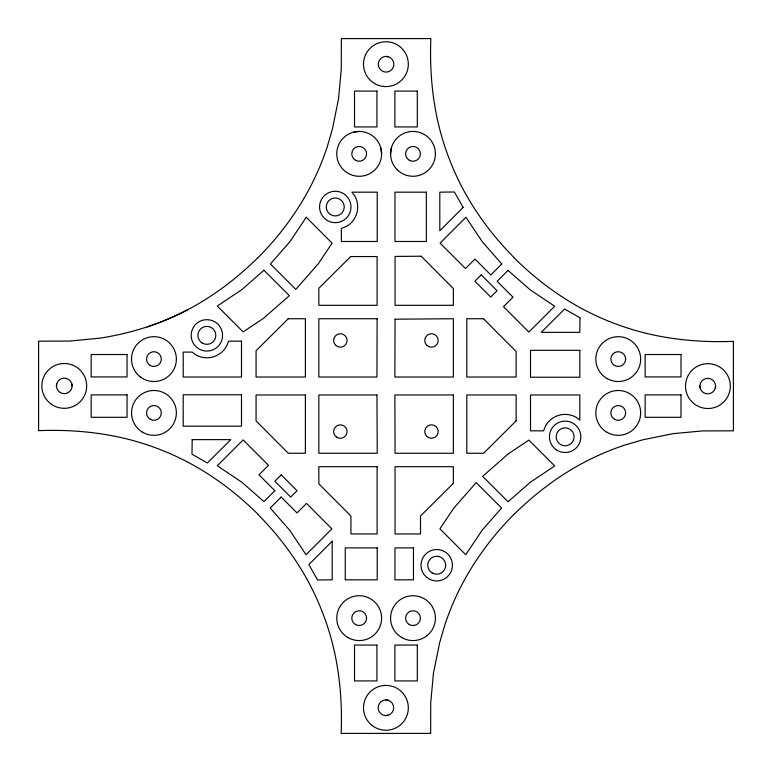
<?xml version="1.0" encoding="UTF-8"?>
<svg xmlns="http://www.w3.org/2000/svg" width="772" height="772" viewBox="0 0 772 772"><rect width="100%" height="100%" fill="white"/><g stroke="black" fill="none" stroke-linecap="round" stroke-linejoin="round"><path stroke-width="1.16" d="M390.574 154.11L391.279 148.301M56.424 386L56.424 385.817A7.855 7.855 0 0 1 64.269 378.145A7.855 7.855 0 0 1 72.124 385.817L72.114 386A7.855 7.855 0 0 1 64.269 393.672A7.855 7.855 0 0 1 56.414 386L56.694 383.973M715.306 388.026L715.576 386A7.855 7.855 0 0 0 707.731 378.328A7.855 7.855 0 0 0 699.876 386L699.886 386.183A7.855 7.855 0 0 0 707.731 393.855A7.855 7.855 0 0 0 715.586 386.183L715.576 386M187.818 309.659C213.622 296.023 237.11 278.258 257.819 257.723L257.906 257.819C278.441 237.11 296.207 213.622 309.842 187.818A272.13 272.13 0 0 0 327.106 147.278L332.385 129.165L338.532 98.893L341.272 69.345L341.349 38.6L430.834 38.6C429.406 75.289 433.314 112.384 445.077 147.278A272.13 272.13 0 0 0 462.341 187.818C475.977 213.622 493.742 237.11 514.277 257.819L514.181 257.906C534.89 278.441 558.378 296.207 584.182 309.842A272.13 272.13 0 0 0 624.722 327.106C659.616 338.869 696.711 342.778 733.4 341.349L733.4 430.834L702.655 430.911L673.107 433.652L642.979 439.76L624.722 445.077A272.13 272.13 0 0 0 584.182 462.341C558.378 475.977 534.89 493.742 514.181 514.277L514.094 514.181C493.559 534.89 475.793 558.378 462.158 584.182A272.13 272.13 0 0 0 444.894 624.722L439.683 642.574L433.468 673.107L430.728 702.655L430.651 733.4L341.166 733.4C342.594 696.711 338.686 659.616 326.923 624.722A272.13 272.13 0 0 0 309.659 584.182C296.023 558.378 278.258 534.89 257.723 514.181L257.819 514.094C237.11 493.559 213.622 475.793 187.818 462.158A272.13 272.13 0 0 0 147.278 444.894C112.384 433.131 75.289 429.222 38.6 430.651L38.6 341.166L69.345 341.089L100.09 338.146C130.622 333.359 160.46 324.134 187.818 309.659A272.13 272.13 0 0 1 147.278 326.923M385.817 715.576L386 715.576A7.855 7.855 0 0 0 393.672 707.731A7.855 7.855 0 0 0 386 699.876L385.817 699.886A7.855 7.855 0 0 0 378.145 707.731A7.855 7.855 0 0 0 385.817 715.586L387.843 715.306M353.566 132.147L359.376 131.433M386 56.424L386.183 56.424A7.845 7.845 0 0 1 388.026 71.844L386 72.114A7.855 7.855 0 0 1 378.328 64.269A7.855 7.855 0 0 1 386 56.414L388.026 56.694M385.817 699.886L387.843 700.156M699.886 386L700.156 388.026M71.844 383.973L72.114 386M380.895 148.234L381.609 154.043A22.417 22.417 0 0 1 347.815 173.179A22.417 22.417 0 0 1 348.143 134.347A22.417 22.417 0 0 1 381.609 154.043M192.17 439.625L191.996 454.216L207.398 462.968L230.77 439.625L192.17 439.625M580.004 317.784L579.83 332.375L541.23 332.375L564.602 309.032L580.004 317.784M377.122 318.74L376.939 377.035L318.836 377.035L318.836 318.74L377.122 318.74M395.061 319.193L394.878 377.035L453.347 377.035L453.347 318.74L395.061 319.193M545.717 425.613L543.556 430.834L530.509 430.834L530.509 394.965L579.83 394.965L579.83 420.084L576.346 417.401A22.417 22.417 0 0 0 545.717 425.613M306.233 217.279L289.867 241.771L270.403 263.966L295.821 289.384L318.392 263.648L332.085 243.161L306.233 217.279M453.608 508.352L439.915 528.839L465.767 554.721L482.133 530.229L501.597 508.034L476.179 482.616L453.608 508.352M274.842 490.702L263.966 501.597L241.771 482.133L217.279 465.767L243.161 439.915L268.521 465.333L259.006 474.838L274.842 490.702M501.781 263.966L490.828 274.948L474.992 259.074L465.468 268.579L440.098 243.161L465.95 217.279L482.317 241.771L501.781 263.966M281.172 497.052L270.219 508.034L289.683 530.229L306.05 554.721L331.902 528.839L306.532 503.421L297.008 512.926L281.172 497.052M508.034 270.403L497.158 281.298L512.994 297.162L503.479 306.667L528.839 332.085L554.721 306.233L530.229 289.867L508.034 270.403M463.152 207.398L439.808 230.77L439.808 192.17L454.399 191.996L463.152 207.398M281.22 474.886L274.88 481.226L290.716 497.1L297.056 490.751L281.22 474.886M481.245 274.861L474.905 281.211L490.741 297.075L497.081 290.735L481.245 274.861M332.192 541.23L308.848 564.602L317.601 580.004L332.192 579.83L332.192 541.23M288.226 318.74L256.063 350.749L256.063 377.035L305.384 377.035L305.384 318.74L288.226 318.74M350.72 256.555L318.836 288.284L318.836 305.297L377.122 305.297L377.122 256.555L350.72 256.555M453.347 483.349L420.508 516.034L420.508 533.963L395.061 533.963L395.061 466.703L453.347 466.703L453.347 483.349M516.121 420.885L483.59 453.26L466.799 453.26L466.799 394.965L516.121 394.965L516.121 420.885M263.966 270.219L241.771 289.683L217.279 306.05L243.161 331.902L263.648 318.209L289.384 295.637L263.966 270.219M508.352 453.791L482.616 476.363L508.034 501.781L530.229 482.317L554.721 465.95L528.839 440.098L508.352 453.791M346.483 226.37L341.349 228.502L341.349 241.491L377.218 241.491L377.218 192.17L351.935 192.17L354.686 195.75A22.417 22.417 0 0 1 346.483 226.37M421.116 256.217L395.061 256.42L395.061 305.297L453.347 305.297L453.347 288.535L421.116 256.217M376.939 91.077L354.522 91.077L354.522 126.946L376.939 126.946L376.939 91.077M417.295 91.077L394.878 91.077L394.878 126.946L417.295 126.946L417.295 91.077M426.356 192.17L394.965 192.17L394.965 241.491L426.356 241.491L426.356 192.17M483.475 318.74L466.799 318.74L466.799 377.035L516.121 377.035L516.121 351.472L483.475 318.74M241.491 341.166L228.522 341.166A22.417 22.417 0 0 1 195.654 354.782L192.17 352.1L183.205 352.1L183.205 377.035L241.491 377.035L241.491 341.166M579.83 350.314L530.509 350.314L530.509 377.218L579.83 377.218L579.83 350.314M127.042 354.522L91.173 354.522L91.173 376.939L127.042 376.939L127.042 354.522M681.01 354.522L645.141 354.522L645.141 376.939L681.01 376.939L681.01 354.522M127.042 394.878L91.173 394.878L91.173 417.295L127.042 417.295L127.042 394.878M241.491 394.781L183.205 394.781L183.205 426.173L241.491 426.173L241.491 394.781M681.01 394.878L645.141 394.878L645.141 417.295L681.01 417.295L681.01 394.878M305.384 394.965L256.063 394.965L256.063 420.894L288.342 453.26L305.384 453.26L305.384 394.965M376.939 394.965L318.836 394.965L318.836 453.26L377.238 453.26L376.939 394.965M453.347 394.965L394.878 394.965L395.061 453.26L453.347 453.26L453.347 394.965M377.122 466.703L318.836 466.703L318.836 483.832L350.942 516.034L350.942 533.963L377.122 533.963L377.122 466.703M377.218 547.888L345.267 547.888L345.267 579.83L377.218 579.83L377.218 547.888M413.464 547.888L394.965 547.888L394.965 579.83L413.464 579.83L413.464 547.888M376.939 645.054L354.522 645.054L354.522 680.923L376.939 680.923L376.939 645.054M417.295 645.054L394.878 645.054L394.878 680.923L417.295 680.923L417.295 645.054M409.295 160.258A7.402 7.402 0 0 0 420.393 153.85A7.402 7.402 0 0 0 409.295 147.442A7.402 7.402 0 0 0 409.295 160.258M355.487 160.258A7.402 7.402 0 0 0 366.584 153.85A7.402 7.402 0 0 0 355.487 147.442A7.402 7.402 0 0 0 355.487 160.258M150.25 365.503A7.402 7.402 0 0 0 161.338 359.096A7.402 7.402 0 0 0 150.25 352.688A7.402 7.402 0 0 0 150.25 365.503M150.25 419.312A7.402 7.402 0 0 0 161.338 412.904A7.402 7.402 0 0 0 150.25 406.497A7.402 7.402 0 0 0 150.25 419.312M355.487 624.558A7.402 7.402 0 0 0 366.584 618.15A7.402 7.402 0 0 0 355.487 611.742A7.402 7.402 0 0 0 355.487 624.558M409.295 624.558A7.402 7.402 0 0 0 420.393 618.15A7.402 7.402 0 0 0 409.295 611.742A7.402 7.402 0 0 0 409.295 624.558M614.541 365.503A7.402 7.402 0 0 0 625.638 359.096A7.402 7.402 0 0 0 614.541 352.688A7.402 7.402 0 0 0 614.541 365.503M614.541 419.312A7.402 7.402 0 0 0 625.638 412.904A7.402 7.402 0 0 0 614.541 406.497A7.402 7.402 0 0 0 614.541 419.312M50.798 403.824A22.417 22.417 0 0 0 86.522 388.615A22.417 22.417 0 0 0 55.487 365.281A22.417 22.417 0 0 0 50.798 403.824M140.407 376.968A22.417 22.417 0 0 0 176.19 361.885A22.417 22.417 0 0 0 145.242 338.435A22.417 22.417 0 0 0 140.407 376.968M142.173 431.982A22.417 22.417 0 0 0 176.354 413.56A22.417 22.417 0 0 0 143.303 393.17A22.417 22.417 0 0 0 142.173 431.982M372.268 725.612A22.417 22.417 0 0 0 408.137 710.732A22.417 22.417 0 0 0 377.315 687.119A22.417 22.417 0 0 0 372.268 725.612M347.979 637.566A22.417 22.417 0 0 0 381.609 618.15A22.417 22.417 0 0 0 347.979 598.734A22.417 22.417 0 0 0 347.979 637.566M401.787 637.566A22.417 22.417 0 0 0 435.418 618.15A22.417 22.417 0 0 0 401.787 598.734A22.417 22.417 0 0 0 401.787 637.566M607.033 378.512A22.417 22.417 0 0 0 640.654 359.096A22.417 22.417 0 0 0 607.033 339.68A22.417 22.417 0 0 0 607.033 378.512M607.033 432.32A22.417 22.417 0 0 0 640.654 412.904A22.417 22.417 0 0 0 607.033 393.488A22.417 22.417 0 0 0 607.033 432.32M696.701 405.503A22.417 22.417 0 0 0 730.331 386.096A22.417 22.417 0 0 0 696.701 366.681A22.417 22.417 0 0 0 696.701 405.503M374.7 83.588A22.417 22.417 0 0 0 408.33 64.182A22.417 22.417 0 0 0 374.7 44.766A22.417 22.417 0 0 0 374.7 83.588M397.329 169.888A22.417 22.417 0 0 0 434.713 159.408A22.417 22.417 0 0 0 406.94 132.263A22.417 22.417 0 0 0 397.329 169.888M426.839 345.325A6.726 6.726 0 0 0 438.004 342.015A6.726 6.726 0 0 0 429.55 333.996A6.726 6.726 0 0 0 426.839 345.325M336.795 437.261A6.726 6.726 0 0 0 347.072 431.789A6.726 6.726 0 0 0 337.19 425.623A6.726 6.726 0 0 0 336.795 437.261M335.695 345.296A6.726 6.726 0 0 0 346.879 342.054A6.726 6.726 0 0 0 338.483 333.987A6.726 6.726 0 0 0 335.695 345.296M426.82 436.412A6.726 6.726 0 0 0 437.994 433.15A6.726 6.726 0 0 0 429.579 425.102A6.726 6.726 0 0 0 426.82 436.412M330.262 214.394A8.965 8.965 0 0 0 344.215 207.581A8.965 8.965 0 0 0 331.342 198.896A8.965 8.965 0 0 0 330.262 214.394M560.646 444.585A8.965 8.965 0 0 0 574.098 436.817A8.965 8.965 0 0 0 560.646 429.058A8.965 8.965 0 0 0 560.646 444.585M202.38 343.125A8.965 8.965 0 0 0 215.832 335.366A8.965 8.965 0 0 0 202.38 327.598A8.965 8.965 0 0 0 202.38 343.125M432.243 572.988A8.965 8.965 0 0 0 445.695 565.229A8.965 8.965 0 0 0 432.243 557.461A8.965 8.965 0 0 0 432.243 572.988M198.385 348.568A15.691 15.691 0 0 0 222.539 336.11A15.691 15.691 0 0 0 199.678 321.413A15.691 15.691 0 0 0 198.385 348.568M426.877 577.446A15.691 15.691 0 0 0 452.238 567.642A15.691 15.691 0 0 0 431.075 550.59A15.691 15.691 0 0 0 426.877 577.446M556.419 449.864A15.691 15.691 0 0 0 580.795 437.849A15.691 15.691 0 0 0 558.195 422.747A15.691 15.691 0 0 0 556.419 449.864M327.425 220.551A15.691 15.691 0 0 0 350.961 206.954A15.691 15.691 0 0 0 327.425 193.367A15.691 15.691 0 0 0 327.425 220.551"/></g></svg>
